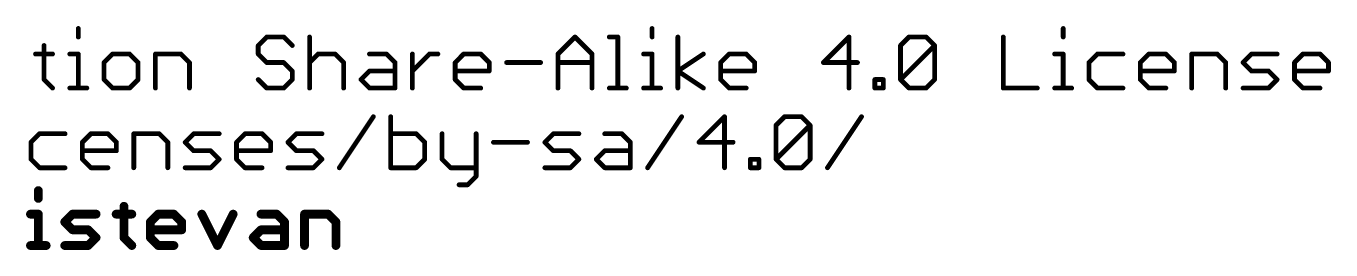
# Model space of a CAD drawing. Extents: x -29 to 78, y -11 to 40.
# Drawn here: x 36.32 to 77.9, y -10.16 to -3.03 of the extents above; entities that cross this region are included whole.
import ezdxf

# ---------------------------------------------------------------- set-up
doc = ezdxf.new("R2010")
doc.units = 0
doc.layers.add('51', color=53, linetype='CONTINUOUS')

msp = doc.modelspace()

# ---------------------------------------------------------------- linework, layer by layer
at = {"layer": '51'}
for points, const_width in [([(37.9879, -3.1056), (37.9879, -3.3768)], 0.1524), ([(43.9908, -3.3768), (43.7197, -3.648)], 0.1524), ([(44.5331, -3.3768), (43.9908, -3.3768)], 0.1524), ([(44.8043, -3.648), (44.5331, -3.3768)], 0.1524), ([(45.3568, -3.3768), (45.3568, -5.0038)], 0.1524), ([(53.2697, -3.9191), (53.8121, -3.3768)], 0.1524), ([(53.8121, -3.3768), (54.3544, -3.9191)], 0.1524), ([(54.9069, -3.3768), (55.1781, -3.3768)], 0.1524), ([(55.1781, -3.3768), (55.1781, -5.0038)], 0.1524), ([(56.2695, -3.1056), (56.2695, -3.3768)], 0.1524), ([(57.0898, -5.0038), (57.0898, -3.3768)], 0.1524), ([(62.5419, -3.3768), (61.7284, -4.1903)], 0.1524), ([(62.5419, -5.0038), (62.5419, -3.3768)], 0.1524), ([(64.1841, -3.648), (64.4553, -3.3768)], 0.1524), ([(64.4553, -3.3768), (64.9976, -3.3768)], 0.1524), ([(64.9976, -3.3768), (65.2688, -3.648)], 0.1524), ([(67.4584, -3.3768), (67.4584, -5.0038)], 0.1524), ([(69.3667, -3.1056), (69.3667, -3.3768)], 0.1524), ([(36.8965, -3.648), (36.8965, -4.7326)], 0.1524), ([(43.7197, -3.648), (43.7197, -3.9191)], 0.1524), ([(64.1841, -4.7326), (64.1841, -3.648)], 0.1524), ([(64.1841, -4.7326), (65.2688, -3.648)], 0.1524), ([(65.2688, -3.648), (65.2688, -4.7326)], 0.1524), ([(36.6253, -3.9191), (37.1676, -3.9191)], 0.1524), ([(37.7167, -3.9191), (37.9879, -3.9191)], 0.1524), ([(37.9879, -3.9191), (37.9879, -5.0038)], 0.1524), ([(39.0793, -3.9191), (38.8082, -4.1903)], 0.1524), ([(38.8082, -4.1903), (38.8082, -4.7326)], 0.1524), ([(39.6217, -3.9191), (39.0793, -3.9191)], 0.1524), ([(39.8928, -4.1903), (39.6217, -3.9191)], 0.1524), ([(39.8928, -4.7326), (39.8928, -4.1903)], 0.1524), ([(40.4453, -5.0038), (40.4453, -3.9191)], 0.1524), ([(40.4453, -3.9191), (41.2588, -3.9191)], 0.1524), ([(41.2588, -3.9191), (41.53, -4.1903)], 0.1524), ([(41.53, -4.1903), (41.53, -5.0038)], 0.1524), ([(43.7197, -3.9191), (43.9908, -4.1903)], 0.1524), ([(43.9908, -4.1903), (44.5331, -4.1903)], 0.1524), ([(44.5331, -4.1903), (44.8043, -4.4615)], 0.1524), ([(45.3568, -4.1903), (45.628, -3.9191)], 0.1524), ([(45.628, -3.9191), (46.1703, -3.9191)], 0.1524), ([(46.1703, -3.9191), (46.4415, -4.1903)], 0.1524), ([(46.4415, -4.1903), (46.4415, -5.0038)], 0.1524), ([(47.2651, -3.9191), (47.8075, -3.9191)], 0.1524), ([(47.8075, -3.9191), (48.0786, -4.1903)], 0.1524), ([(48.0786, -4.1903), (48.0786, -5.0038)], 0.1524), ([(48.6311, -5.0038), (48.6311, -3.9191)], 0.1524), ([(48.6311, -4.4615), (49.1735, -3.9191)], 0.1524), ([(49.1735, -3.9191), (49.4446, -3.9191)], 0.1524), ([(49.9954, -4.1903), (50.2666, -3.9191)], 0.1524), ([(49.9954, -4.7326), (49.9954, -4.1903)], 0.1524), ([(50.2666, -3.9191), (50.8089, -3.9191)], 0.1524), ([(50.8089, -3.9191), (51.0801, -4.1903)], 0.1524), ([(51.0801, -4.1903), (51.0801, -4.4615)], 0.1524), ([(51.6326, -4.1903), (52.7172, -4.1903)], 0.1524), ([(53.2697, -5.0038), (53.2697, -3.9191)], 0.1524), ([(53.2697, -4.1903), (54.3544, -4.1903)], 0.1524), ([(54.3544, -3.9191), (54.3544, -5.0038)], 0.1524), ([(55.9983, -3.9191), (56.2695, -3.9191)], 0.1524), ([(56.2695, -3.9191), (56.2695, -5.0038)], 0.1524), ([(57.0898, -4.4615), (57.9033, -3.9191)], 0.1524), ([(58.4541, -4.1903), (58.7252, -3.9191)], 0.1524), ([(58.4541, -4.7326), (58.4541, -4.1903)], 0.1524), ([(58.7252, -3.9191), (59.2676, -3.9191)], 0.1524), ([(59.2676, -3.9191), (59.5387, -4.1903)], 0.1524), ([(59.5387, -4.1903), (59.5387, -4.4615)], 0.1524), ([(61.7284, -4.1903), (62.813, -4.1903)], 0.1524), ([(69.0956, -3.9191), (69.3667, -3.9191)], 0.1524), ([(69.3667, -3.9191), (69.3667, -5.0038)], 0.1524), ([(70.4582, -3.9191), (70.187, -4.1903)], 0.1524), ([(70.187, -4.1903), (70.187, -4.7326)], 0.1524), ([(71.2717, -3.9191), (70.4582, -3.9191)], 0.1524), ([(71.8242, -4.1903), (72.0953, -3.9191)], 0.1524), ([(71.8242, -4.7326), (71.8242, -4.1903)], 0.1524), ([(72.0953, -3.9191), (72.6377, -3.9191)], 0.1524), ([(72.6377, -3.9191), (72.9088, -4.1903)], 0.1524), ([(72.9088, -4.1903), (72.9088, -4.4615)], 0.1524), ([(73.4613, -5.0038), (73.4613, -3.9191)], 0.1524), ([(73.4613, -3.9191), (74.2748, -3.9191)], 0.1524), ([(74.2748, -3.9191), (74.546, -4.1903)], 0.1524), ([(74.546, -4.1903), (74.546, -5.0038)], 0.1524), ([(75.0985, -4.1903), (75.3696, -3.9191)], 0.1524), ([(75.3696, -4.4615), (75.0985, -4.1903)], 0.1524), ([(75.3696, -3.9191), (76.1831, -3.9191)], 0.1524), ([(76.7356, -4.1903), (77.0068, -3.9191)], 0.1524), ([(76.7356, -4.7326), (76.7356, -4.1903)], 0.1524), ([(77.0068, -3.9191), (77.5491, -3.9191)], 0.1524), ([(77.5491, -3.9191), (77.8203, -4.1903)], 0.1524), ([(77.8203, -4.1903), (77.8203, -4.4615)], 0.1524), ([(44.8043, -4.4615), (44.8043, -4.7326)], 0.1524), ([(46.994, -4.7326), (47.2651, -4.4615)], 0.1524), ([(47.2651, -4.4615), (48.0786, -4.4615)], 0.1524), ([(51.0801, -4.4615), (49.9954, -4.4615)], 0.1524), ([(57.9033, -5.0038), (57.0898, -4.4615)], 0.1524), ([(59.5387, -4.4615), (58.4541, -4.4615)], 0.1524), ([(72.9088, -4.4615), (71.8242, -4.4615)], 0.1524), ([(75.912, -4.4615), (75.3696, -4.4615)], 0.1524), ([(76.1831, -4.7326), (75.912, -4.4615)], 0.1524), ([(77.8203, -4.4615), (76.7356, -4.4615)], 0.1524), ([(36.8965, -4.7326), (37.1676, -5.0038)], 0.1524), ([(37.7167, -5.0038), (38.2591, -5.0038)], 0.1524), ([(38.8082, -4.7326), (39.0793, -5.0038)], 0.1524), ([(39.0793, -5.0038), (39.6217, -5.0038)], 0.1524), ([(39.6217, -5.0038), (39.8928, -4.7326)], 0.1524), ([(43.9908, -5.0038), (43.7197, -4.7326)], 0.1524), ([(44.5331, -5.0038), (43.9908, -5.0038)], 0.1524), ([(44.8043, -4.7326), (44.5331, -5.0038)], 0.1524), ([(47.2651, -5.0038), (46.994, -4.7326)], 0.1524), ([(48.0786, -5.0038), (47.2651, -5.0038)], 0.1524), ([(50.2666, -5.0038), (49.9954, -4.7326)], 0.1524), ([(50.8089, -5.0038), (50.2666, -5.0038)], 0.1524), ([(54.9069, -5.0038), (55.4492, -5.0038)], 0.1524), ([(55.9983, -5.0038), (56.5407, -5.0038)], 0.1524), ([(58.7252, -5.0038), (58.4541, -4.7326)], 0.1524), ([(59.2676, -5.0038), (58.7252, -5.0038)], 0.1524), ([(63.3655, -5.0038), (63.3655, -4.7326)], 0.1524), ([(63.3655, -4.7326), (63.6367, -4.7326)], 0.1524), ([(63.6367, -5.0038), (63.3655, -5.0038)], 0.1524), ([(63.6367, -4.7326), (63.6367, -5.0038)], 0.1524), ([(64.4553, -5.0038), (64.1841, -4.7326)], 0.1524), ([(64.9976, -5.0038), (64.4553, -5.0038)], 0.1524), ([(65.2688, -4.7326), (64.9976, -5.0038)], 0.1524), ([(67.4584, -5.0038), (68.5431, -5.0038)], 0.1524), ([(69.0956, -5.0038), (69.6379, -5.0038)], 0.1524), ([(70.187, -4.7326), (70.4582, -5.0038)], 0.1524), ([(70.4582, -5.0038), (71.2717, -5.0038)], 0.1524), ([(72.0953, -5.0038), (71.8242, -4.7326)], 0.1524), ([(72.6377, -5.0038), (72.0953, -5.0038)], 0.1524), ([(75.0985, -5.0038), (75.912, -5.0038)], 0.1524), ([(75.912, -5.0038), (76.1831, -4.7326)], 0.1524), ([(77.0068, -5.0038), (76.7356, -4.7326)], 0.1524), ([(77.5491, -5.0038), (77.0068, -5.0038)], 0.1524), ([(46.3038, -7.5438), (47.3885, -5.9168)], 0.1524), ([(47.941, -5.9168), (47.941, -7.5438)], 0.1524), ([(56.1267, -7.5438), (57.2114, -5.9168)], 0.1524), ([(58.5774, -5.9168), (57.7639, -6.7303)], 0.1524), ([(58.5774, -7.5438), (58.5774, -5.9168)], 0.1524), ([(60.2196, -6.188), (60.4908, -5.9168)], 0.1524), ([(60.2196, -7.2726), (60.2196, -6.188)], 0.1524), ([(60.2196, -7.2726), (61.3043, -6.188)], 0.1524), ([(60.4908, -5.9168), (61.0331, -5.9168)], 0.1524), ([(61.0331, -5.9168), (61.3043, -6.188)], 0.1524), ([(61.3043, -6.188), (61.3043, -7.2726)], 0.1524), ([(61.8568, -7.5438), (62.9414, -5.9168)], 0.1524), ([(36.752, -6.4591), (36.4809, -6.7303)], 0.1524), ([(37.5655, -6.4591), (36.752, -6.4591)], 0.1524), ([(38.118, -6.7303), (38.3892, -6.4591)], 0.1524), ([(38.3892, -6.4591), (38.9315, -6.4591)], 0.1524), ([(38.9315, -6.4591), (39.2027, -6.7303)], 0.1524), ([(39.7552, -7.5438), (39.7552, -6.4591)], 0.1524), ([(39.7552, -6.4591), (40.5687, -6.4591)], 0.1524), ([(40.5687, -6.4591), (40.8398, -6.7303)], 0.1524), ([(41.3923, -6.7303), (41.6635, -6.4591)], 0.1524), ([(41.6635, -6.4591), (42.477, -6.4591)], 0.1524), ([(43.0295, -6.7303), (43.3006, -6.4591)], 0.1524), ([(43.3006, -6.4591), (43.843, -6.4591)], 0.1524), ([(43.843, -6.4591), (44.1141, -6.7303)], 0.1524), ([(44.6666, -6.7303), (44.9378, -6.4591)], 0.1524), ([(44.9378, -6.4591), (45.7513, -6.4591)], 0.1524), ([(48.7544, -6.4591), (47.941, -6.4591)], 0.1524), ([(49.0256, -6.7303), (48.7544, -6.4591)], 0.1524), ([(49.5781, -6.4591), (49.5781, -7.2726)], 0.1524), ([(50.6628, -6.4591), (50.6628, -7.815)], 0.1524), ([(52.8524, -6.7303), (53.1236, -6.4591)], 0.1524), ([(53.1236, -6.4591), (53.9371, -6.4591)], 0.1524), ([(54.7607, -6.4591), (55.3031, -6.4591)], 0.1524), ([(55.3031, -6.4591), (55.5742, -6.7303)], 0.1524), ([(36.4809, -6.7303), (36.4809, -7.2726)], 0.1524), ([(38.118, -7.2726), (38.118, -6.7303)], 0.1524), ([(39.2027, -7.0015), (38.118, -7.0015)], 0.1524), ([(39.2027, -6.7303), (39.2027, -7.0015)], 0.1524), ([(40.8398, -6.7303), (40.8398, -7.5438)], 0.1524), ([(41.6635, -7.0015), (41.3923, -6.7303)], 0.1524), ([(42.2058, -7.0015), (41.6635, -7.0015)], 0.1524), ([(42.477, -7.2726), (42.2058, -7.0015)], 0.1524), ([(43.0295, -7.2726), (43.0295, -6.7303)], 0.1524), ([(44.1141, -7.0015), (43.0295, -7.0015)], 0.1524), ([(44.1141, -6.7303), (44.1141, -7.0015)], 0.1524), ([(44.9378, -7.0015), (44.6666, -6.7303)], 0.1524), ([(45.4801, -7.0015), (44.9378, -7.0015)], 0.1524), ([(45.7513, -7.2726), (45.4801, -7.0015)], 0.1524), ([(49.0256, -7.2726), (49.0256, -6.7303)], 0.1524), ([(51.2153, -6.7303), (52.2999, -6.7303)], 0.1524), ([(53.1236, -7.0015), (52.8524, -6.7303)], 0.1524), ([(53.6659, -7.0015), (53.1236, -7.0015)], 0.1524), ([(53.9371, -7.2726), (53.6659, -7.0015)], 0.1524), ([(54.4896, -7.2726), (54.7607, -7.0015)], 0.1524), ([(54.7607, -7.0015), (55.5742, -7.0015)], 0.1524), ([(55.5742, -6.7303), (55.5742, -7.5438)], 0.1524), ([(57.7639, -6.7303), (58.8485, -6.7303)], 0.1524), ([(36.4809, -7.2726), (36.752, -7.5438)], 0.1524), ([(36.752, -7.5438), (37.5655, -7.5438)], 0.1524), ([(38.3892, -7.5438), (38.118, -7.2726)], 0.1524), ([(38.9315, -7.5438), (38.3892, -7.5438)], 0.1524), ([(41.3923, -7.5438), (42.2058, -7.5438)], 0.1524), ([(42.2058, -7.5438), (42.477, -7.2726)], 0.1524), ([(43.3006, -7.5438), (43.0295, -7.2726)], 0.1524), ([(43.843, -7.5438), (43.3006, -7.5438)], 0.1524), ([(44.6666, -7.5438), (45.4801, -7.5438)], 0.1524), ([(45.4801, -7.5438), (45.7513, -7.2726)], 0.1524), ([(47.941, -7.5438), (48.7544, -7.5438)], 0.1524), ([(48.7544, -7.5438), (49.0256, -7.2726)], 0.1524), ([(49.5781, -7.2726), (49.8493, -7.5438)], 0.1524), ([(49.8493, -7.5438), (50.6628, -7.5438)], 0.1524), ([(52.8524, -7.5438), (53.6659, -7.5438)], 0.1524), ([(53.6659, -7.5438), (53.9371, -7.2726)], 0.1524), ([(54.7607, -7.5438), (54.4896, -7.2726)], 0.1524), ([(55.5742, -7.5438), (54.7607, -7.5438)], 0.1524), ([(59.401, -7.5438), (59.401, -7.2726)], 0.1524), ([(59.401, -7.2726), (59.6722, -7.2726)], 0.1524), ([(59.6722, -7.5438), (59.401, -7.5438)], 0.1524), ([(59.6722, -7.2726), (59.6722, -7.5438)], 0.1524), ([(60.4908, -7.5438), (60.2196, -7.2726)], 0.1524), ([(61.0331, -7.5438), (60.4908, -7.5438)], 0.1524), ([(61.3043, -7.2726), (61.0331, -7.5438)], 0.1524), ([(50.6628, -7.815), (50.3916, -8.0861)], 0.1524), ([(36.7141, -8.2704), (36.7141, -8.5204)], 0.2794), ([(50.3916, -8.0861), (50.1204, -8.0861)], 0.1524), ([(39.4427, -8.7704), (39.4427, -9.7703)], 0.2794), ([(36.4641, -9.0204), (36.7141, -9.0204)], 0.2794), ([(36.7141, -9.0204), (36.7141, -10.0203)], 0.2794), ([(37.5555, -9.2704), (37.8055, -9.0204)], 0.2794), ([(37.8055, -9.5203), (37.5555, -9.2704)], 0.2794), ([(37.8055, -9.0204), (38.5555, -9.0204)], 0.2794), ([(39.1927, -9.0204), (39.6927, -9.0204)], 0.2794), ([(40.2841, -9.2704), (40.5341, -9.0204)], 0.2794), ([(40.2841, -9.7703), (40.2841, -9.2704)], 0.2794), ([(40.5341, -9.0204), (41.0341, -9.0204)], 0.2794), ([(41.0341, -9.0204), (41.2841, -9.2704)], 0.2794), ([(41.2841, -9.2704), (41.2841, -9.5203)], 0.2794), ([(41.9213, -9.0204), (42.4213, -10.0203)], 0.2794), ([(42.4213, -10.0203), (42.9212, -9.0204)], 0.2794), ([(43.8084, -9.0204), (44.3084, -9.0204)], 0.2794), ([(44.3084, -9.0204), (44.5584, -9.2704)], 0.2794), ([(44.5584, -9.2704), (44.5584, -10.0203)], 0.2794), ([(45.1956, -10.0203), (45.1956, -9.0204)], 0.2794), ([(45.1956, -9.0204), (45.9455, -9.0204)], 0.2794), ([(45.9455, -9.0204), (46.1955, -9.2704)], 0.2794), ([(46.1955, -9.2704), (46.1955, -10.0203)], 0.2794), ([(38.3055, -9.5203), (37.8055, -9.5203)], 0.2794), ([(38.5555, -9.7703), (38.3055, -9.5203)], 0.2794), ([(41.2841, -9.5203), (40.2841, -9.5203)], 0.2794), ([(43.5585, -9.7703), (43.8084, -9.5203)], 0.2794), ([(43.8084, -9.5203), (44.5584, -9.5203)], 0.2794), ([(36.4641, -10.0203), (36.9641, -10.0203)], 0.2794), ([(37.5555, -10.0203), (38.3055, -10.0203)], 0.2794), ([(38.3055, -10.0203), (38.5555, -9.7703)], 0.2794), ([(39.4427, -9.7703), (39.6927, -10.0203)], 0.2794), ([(40.5341, -10.0203), (40.2841, -9.7703)], 0.2794), ([(41.0341, -10.0203), (40.5341, -10.0203)], 0.2794), ([(43.8084, -10.0203), (43.5585, -9.7703)], 0.2794), ([(44.5584, -10.0203), (43.8084, -10.0203)], 0.2794)]:
    msp.add_lwpolyline(points, dxfattribs=dict(at, const_width=const_width))
for points, const_width in [([(38.026, -3.1056, 1), (37.9498, -3.1056)], 0.0762), ([(43.9908, -3.3387, 1), (43.9908, -3.4149)], 0.0762), ([(44.0178, -3.4038, 1), (43.9639, -3.3499)], 0.0762), ([(44.5601, -3.3499, 1), (44.5062, -3.4038)], 0.0762), ([(44.5331, -3.4149, 1), (44.5331, -3.3387)], 0.0762), ([(45.3949, -3.3768, 1), (45.3187, -3.3768)], 0.0762), ([(53.839, -3.3499, 1), (53.7851, -3.4038)], 0.0762), ([(53.839, -3.4038, 1), (53.7851, -3.3499)], 0.0762), ([(54.9069, -3.3387, 1), (54.9069, -3.4149)], 0.0762), ([(55.2162, -3.3768, 1), (55.14, -3.3768)], 0.0762), ([(55.1781, -3.4149, 1), (55.1781, -3.3387)], 0.0762), ([(56.3076, -3.1056, 1), (56.2314, -3.1056)], 0.0762), ([(57.1279, -3.3768, 1), (57.0517, -3.3768)], 0.0762), ([(62.58, -3.3768, 1), (62.5038, -3.3768)], 0.0762), ([(62.5688, -3.4038, 1), (62.5149, -3.3499)], 0.0762), ([(64.4553, -3.3387, 1), (64.4553, -3.4149)], 0.0762), ([(64.4822, -3.4038, 1), (64.4283, -3.3499)], 0.0762), ([(65.0245, -3.3499, 1), (64.9707, -3.4038)], 0.0762), ([(64.9976, -3.4149, 1), (64.9976, -3.3387)], 0.0762), ([(67.4965, -3.3768, 1), (67.4203, -3.3768)], 0.0762), ([(69.4048, -3.1056, 1), (69.3286, -3.1056)], 0.0762), ([(36.9346, -3.648, 1), (36.8584, -3.648)], 0.0762), ([(37.9498, -3.3768, 1), (38.026, -3.3768)], 0.0762), ([(43.6927, -3.621, 1), (43.7466, -3.6749)], 0.0762), ([(43.7578, -3.648, 1), (43.6816, -3.648)], 0.0762), ([(44.7774, -3.6749, 1), (44.8313, -3.621)], 0.0762), ([(56.2314, -3.3768, 1), (56.3076, -3.3768)], 0.0762), ([(64.2222, -3.648, 1), (64.146, -3.648)], 0.0762), ([(64.1572, -3.621, 1), (64.211, -3.6749)], 0.0762), ([(65.3069, -3.648, 1), (65.2307, -3.648)], 0.0762), ([(65.2957, -3.6749, 1), (65.2418, -3.621)], 0.0762), ([(65.2418, -3.6749, 1), (65.2957, -3.621)], 0.0762), ([(69.3286, -3.3768, 1), (69.4048, -3.3768)], 0.0762), ([(36.6253, -3.881, 1), (36.6253, -3.9572)], 0.0762), ([(37.1676, -3.9572, 1), (37.1676, -3.881)], 0.0762), ([(37.7167, -3.881, 1), (37.7167, -3.9572)], 0.0762), ([(38.026, -3.9191, 1), (37.9498, -3.9191)], 0.0762), ([(37.9879, -3.9572, 1), (37.9879, -3.881)], 0.0762), ([(38.8463, -4.1903, 1), (38.7701, -4.1903)], 0.0762), ([(38.7812, -4.1634, 1), (38.8351, -4.2172)], 0.0762), ([(39.0793, -3.881, 1), (39.0793, -3.9572)], 0.0762), ([(39.1063, -3.9461, 1), (39.0524, -3.8922)], 0.0762), ([(39.6486, -3.8922, 1), (39.5947, -3.9461)], 0.0762), ([(39.6217, -3.9572, 1), (39.6217, -3.881)], 0.0762), ([(39.9309, -4.1903, 1), (39.8547, -4.1903)], 0.0762), ([(39.8659, -4.2172, 1), (39.9198, -4.1634)], 0.0762), ([(40.4834, -3.9191, 1), (40.4072, -3.9191)], 0.0762), ([(40.4453, -3.881, 1), (40.4453, -3.9572)], 0.0762), ([(41.2858, -3.8922, 1), (41.2319, -3.9461)], 0.0762), ([(41.2588, -3.9572, 1), (41.2588, -3.881)], 0.0762), ([(41.5681, -4.1903, 1), (41.4919, -4.1903)], 0.0762), ([(41.5031, -4.2172, 1), (41.5569, -4.1634)], 0.0762), ([(43.7466, -3.8922, 1), (43.6927, -3.9461)], 0.0762), ([(43.6816, -3.9191, 1), (43.7578, -3.9191)], 0.0762), ([(43.9908, -4.1522, 1), (43.9908, -4.2284)], 0.0762), ([(43.9639, -4.2172, 1), (44.0178, -4.1634)], 0.0762), ([(44.5601, -4.1634, 1), (44.5062, -4.2172)], 0.0762), ([(44.5331, -4.2284, 1), (44.5331, -4.1522)], 0.0762), ([(45.3299, -4.1634, 1), (45.3838, -4.2172)], 0.0762), ([(45.628, -3.881, 1), (45.628, -3.9572)], 0.0762), ([(45.6549, -3.9461, 1), (45.601, -3.8922)], 0.0762), ([(46.1972, -3.8922, 1), (46.1434, -3.9461)], 0.0762), ([(46.1703, -3.9572, 1), (46.1703, -3.881)], 0.0762), ([(46.4796, -4.1903, 1), (46.4034, -4.1903)], 0.0762), ([(46.4145, -4.2172, 1), (46.4684, -4.1634)], 0.0762), ([(47.2651, -3.881, 1), (47.2651, -3.9572)], 0.0762), ([(47.8344, -3.8922, 1), (47.7805, -3.9461)], 0.0762), ([(47.8075, -3.9572, 1), (47.8075, -3.881)], 0.0762), ([(48.1167, -4.1903, 1), (48.0405, -4.1903)], 0.0762), ([(48.0517, -4.2172, 1), (48.1056, -4.1634)], 0.0762), ([(48.6692, -3.9191, 1), (48.593, -3.9191)], 0.0762), ([(49.1735, -3.881, 1), (49.1735, -3.9572)], 0.0762), ([(49.2004, -3.9461, 1), (49.1465, -3.8922)], 0.0762), ([(49.4446, -3.9572, 1), (49.4446, -3.881)], 0.0762), ([(50.0335, -4.1903, 1), (49.9573, -4.1903)], 0.0762), ([(49.9685, -4.1634, 1), (50.0224, -4.2172)], 0.0762), ([(50.2666, -3.881, 1), (50.2666, -3.9572)], 0.0762), ([(50.2935, -3.9461, 1), (50.2396, -3.8922)], 0.0762), ([(50.8359, -3.8922, 1), (50.782, -3.9461)], 0.0762), ([(50.8089, -3.9572, 1), (50.8089, -3.881)], 0.0762), ([(51.1182, -4.1903, 1), (51.042, -4.1903)], 0.0762), ([(51.0531, -4.2172, 1), (51.107, -4.1634)], 0.0762), ([(51.6326, -4.1522, 1), (51.6326, -4.2284)], 0.0762), ([(52.7172, -4.2284, 1), (52.7172, -4.1522)], 0.0762), ([(53.3078, -3.9191, 1), (53.2316, -3.9191)], 0.0762), ([(53.2428, -3.8922, 1), (53.2967, -3.9461)], 0.0762), ([(53.2697, -4.1522, 1), (53.2697, -4.2284)], 0.0762), ([(54.3925, -3.9191, 1), (54.3163, -3.9191)], 0.0762), ([(54.3274, -3.9461, 1), (54.3813, -3.8922)], 0.0762), ([(54.3544, -4.2284, 1), (54.3544, -4.1522)], 0.0762), ([(55.9983, -3.881, 1), (55.9983, -3.9572)], 0.0762), ([(56.3076, -3.9191, 1), (56.2314, -3.9191)], 0.0762), ([(56.2695, -3.9572, 1), (56.2695, -3.881)], 0.0762), ([(57.9244, -3.9508, 1), (57.8821, -3.8874)], 0.0762), ([(58.4922, -4.1903, 1), (58.416, -4.1903)], 0.0762), ([(58.4271, -4.1634, 1), (58.481, -4.2172)], 0.0762), ([(58.7252, -3.881, 1), (58.7252, -3.9572)], 0.0762), ([(58.7522, -3.9461, 1), (58.6983, -3.8922)], 0.0762), ([(59.2945, -3.8922, 1), (59.2406, -3.9461)], 0.0762), ([(59.2676, -3.9572, 1), (59.2676, -3.881)], 0.0762), ([(59.5768, -4.1903, 1), (59.5006, -4.1903)], 0.0762), ([(59.5118, -4.2172, 1), (59.5657, -4.1634)], 0.0762), ([(61.7284, -4.1522, 1), (61.7284, -4.2284)], 0.0762), ([(61.7014, -4.1634, 1), (61.7553, -4.2172)], 0.0762), ([(62.813, -4.2284, 1), (62.813, -4.1522)], 0.0762), ([(69.0956, -3.881, 1), (69.0956, -3.9572)], 0.0762), ([(69.4048, -3.9191, 1), (69.3286, -3.9191)], 0.0762), ([(69.3667, -3.9572, 1), (69.3667, -3.881)], 0.0762), ([(70.2251, -4.1903, 1), (70.1489, -4.1903)], 0.0762), ([(70.1601, -4.1634, 1), (70.214, -4.2172)], 0.0762), ([(70.4582, -3.881, 1), (70.4582, -3.9572)], 0.0762), ([(70.4851, -3.9461, 1), (70.4312, -3.8922)], 0.0762), ([(71.2717, -3.9572, 1), (71.2717, -3.881)], 0.0762), ([(71.8623, -4.1903, 1), (71.7861, -4.1903)], 0.0762), ([(71.7972, -4.1634, 1), (71.8511, -4.2172)], 0.0762), ([(72.0953, -3.881, 1), (72.0953, -3.9572)], 0.0762), ([(72.1223, -3.9461, 1), (72.0684, -3.8922)], 0.0762), ([(72.6646, -3.8922, 1), (72.6107, -3.9461)], 0.0762), ([(72.6377, -3.9572, 1), (72.6377, -3.881)], 0.0762), ([(72.9469, -4.1903, 1), (72.8707, -4.1903)], 0.0762), ([(72.8819, -4.2172, 1), (72.9358, -4.1634)], 0.0762), ([(73.4994, -3.9191, 1), (73.4232, -3.9191)], 0.0762), ([(73.4613, -3.881, 1), (73.4613, -3.9572)], 0.0762), ([(74.3018, -3.8922, 1), (74.2479, -3.9461)], 0.0762), ([(74.2748, -3.9572, 1), (74.2748, -3.881)], 0.0762), ([(74.5841, -4.1903, 1), (74.5079, -4.1903)], 0.0762), ([(74.519, -4.2172, 1), (74.5729, -4.1634)], 0.0762), ([(75.1254, -4.1634, 1), (75.0715, -4.2172)], 0.0762), ([(75.0715, -4.1634, 1), (75.1254, -4.2172)], 0.0762), ([(75.3696, -3.881, 1), (75.3696, -3.9572)], 0.0762), ([(75.3966, -3.9461, 1), (75.3427, -3.8922)], 0.0762), ([(76.1831, -3.9572, 1), (76.1831, -3.881)], 0.0762), ([(76.7737, -4.1903, 1), (76.6975, -4.1903)], 0.0762), ([(76.7087, -4.1634, 1), (76.7626, -4.2172)], 0.0762), ([(77.0068, -3.881, 1), (77.0068, -3.9572)], 0.0762), ([(77.0337, -3.9461, 1), (76.9799, -3.8922)], 0.0762), ([(77.5761, -3.8922, 1), (77.5222, -3.9461)], 0.0762), ([(77.5491, -3.9572, 1), (77.5491, -3.881)], 0.0762), ([(77.8584, -4.1903, 1), (77.7822, -4.1903)], 0.0762), ([(77.7934, -4.2172, 1), (77.8472, -4.1634)], 0.0762), ([(44.8424, -4.4615, 1), (44.7662, -4.4615)], 0.0762), ([(44.7774, -4.4884, 1), (44.8313, -4.4345)], 0.0762), ([(47.2651, -4.4234, 1), (47.2651, -4.4996)], 0.0762), ([(47.2921, -4.4884, 1), (47.2382, -4.4345)], 0.0762), ([(48.0786, -4.4996, 1), (48.0786, -4.4234)], 0.0762), ([(48.6042, -4.4345, 1), (48.6581, -4.4884)], 0.0762), ([(49.9954, -4.4234, 1), (49.9954, -4.4996)], 0.0762), ([(51.042, -4.4615, 1), (51.1182, -4.4615)], 0.0762), ([(51.0801, -4.4996, 1), (51.0801, -4.4234)], 0.0762), ([(57.1109, -4.4298, 1), (57.0686, -4.4932)], 0.0762), ([(57.0686, -4.4298, 1), (57.1109, -4.4932)], 0.0762), ([(58.4541, -4.4234, 1), (58.4541, -4.4996)], 0.0762), ([(59.5006, -4.4615, 1), (59.5768, -4.4615)], 0.0762), ([(59.5387, -4.4996, 1), (59.5387, -4.4234)], 0.0762), ([(71.8242, -4.4234, 1), (71.8242, -4.4996)], 0.0762), ([(72.8707, -4.4615, 1), (72.9469, -4.4615)], 0.0762), ([(72.9088, -4.4996, 1), (72.9088, -4.4234)], 0.0762), ([(75.3696, -4.4234, 1), (75.3696, -4.4996)], 0.0762), ([(75.3427, -4.4884, 1), (75.3966, -4.4345)], 0.0762), ([(75.9389, -4.4345, 1), (75.885, -4.4884)], 0.0762), ([(75.912, -4.4996, 1), (75.912, -4.4234)], 0.0762), ([(76.7356, -4.4234, 1), (76.7356, -4.4996)], 0.0762), ([(77.7822, -4.4615, 1), (77.8584, -4.4615)], 0.0762), ([(77.8203, -4.4996, 1), (77.8203, -4.4234)], 0.0762), ([(36.9234, -4.7057, 1), (36.8695, -4.7596)], 0.0762), ([(36.8584, -4.7326, 1), (36.9346, -4.7326)], 0.0762), ([(37.1407, -5.0307, 1), (37.1946, -4.9769)], 0.0762), ([(37.7167, -4.9657, 1), (37.7167, -5.0419)], 0.0762), ([(37.9498, -5.0038, 1), (38.026, -5.0038)], 0.0762), ([(38.2591, -5.0419, 1), (38.2591, -4.9657)], 0.0762), ([(38.8351, -4.7057, 1), (38.7812, -4.7596)], 0.0762), ([(38.7701, -4.7326, 1), (38.8463, -4.7326)], 0.0762), ([(39.0793, -4.9657, 1), (39.0793, -5.0419)], 0.0762), ([(39.0524, -5.0307, 1), (39.1063, -4.9769)], 0.0762), ([(39.5947, -4.9769, 1), (39.6486, -5.0307)], 0.0762), ([(39.6217, -5.0419, 1), (39.6217, -4.9657)], 0.0762), ([(39.8547, -4.7326, 1), (39.9309, -4.7326)], 0.0762), ([(39.9198, -4.7596, 1), (39.8659, -4.7057)], 0.0762), ([(40.4072, -5.0038, 1), (40.4834, -5.0038)], 0.0762), ([(41.4919, -5.0038, 1), (41.5681, -5.0038)], 0.0762), ([(43.7466, -4.7057, 1), (43.6927, -4.7596)], 0.0762), ([(43.9908, -4.9657, 1), (43.9908, -5.0419)], 0.0762), ([(43.9639, -5.0307, 1), (44.0178, -4.9769)], 0.0762), ([(44.5062, -4.9769, 1), (44.5601, -5.0307)], 0.0762), ([(44.5331, -5.0419, 1), (44.5331, -4.9657)], 0.0762), ([(44.7662, -4.7326, 1), (44.8424, -4.7326)], 0.0762), ([(44.8313, -4.7596, 1), (44.7774, -4.7057)], 0.0762), ([(45.3187, -5.0038, 1), (45.3949, -5.0038)], 0.0762), ([(46.4034, -5.0038, 1), (46.4796, -5.0038)], 0.0762), ([(47.0209, -4.7057, 1), (46.967, -4.7596)], 0.0762), ([(46.967, -4.7057, 1), (47.0209, -4.7596)], 0.0762), ([(47.2651, -4.9657, 1), (47.2651, -5.0419)], 0.0762), ([(47.2382, -5.0307, 1), (47.2921, -4.9769)], 0.0762), ([(48.0405, -5.0038, 1), (48.1167, -5.0038)], 0.0762), ([(48.0786, -5.0419, 1), (48.0786, -4.9657)], 0.0762), ([(48.593, -5.0038, 1), (48.6692, -5.0038)], 0.0762), ([(50.0224, -4.7057, 1), (49.9685, -4.7596)], 0.0762), ([(49.9573, -4.7326, 1), (50.0335, -4.7326)], 0.0762), ([(50.2666, -4.9657, 1), (50.2666, -5.0419)], 0.0762), ([(50.2396, -5.0307, 1), (50.2935, -4.9769)], 0.0762), ([(50.8089, -5.0419, 1), (50.8089, -4.9657)], 0.0762), ([(53.2316, -5.0038, 1), (53.3078, -5.0038)], 0.0762), ([(54.3163, -5.0038, 1), (54.3925, -5.0038)], 0.0762), ([(54.9069, -4.9657, 1), (54.9069, -5.0419)], 0.0762), ([(55.14, -5.0038, 1), (55.2162, -5.0038)], 0.0762), ([(55.4492, -5.0419, 1), (55.4492, -4.9657)], 0.0762), ([(55.9983, -4.9657, 1), (55.9983, -5.0419)], 0.0762), ([(56.2314, -5.0038, 1), (56.3076, -5.0038)], 0.0762), ([(56.5407, -5.0419, 1), (56.5407, -4.9657)], 0.0762), ([(57.0517, -5.0038, 1), (57.1279, -5.0038)], 0.0762), ([(57.8821, -5.0355, 1), (57.9244, -4.9721)], 0.0762), ([(58.481, -4.7057, 1), (58.4271, -4.7596)], 0.0762), ([(58.416, -4.7326, 1), (58.4922, -4.7326)], 0.0762), ([(58.7252, -4.9657, 1), (58.7252, -5.0419)], 0.0762), ([(58.6983, -5.0307, 1), (58.7522, -4.9769)], 0.0762), ([(59.2676, -5.0419, 1), (59.2676, -4.9657)], 0.0762), ([(62.5038, -5.0038, 1), (62.58, -5.0038)], 0.0762), ([(63.4036, -4.7326, 1), (63.3274, -4.7326)], 0.0762), ([(63.3655, -4.6945, 1), (63.3655, -4.7707)], 0.0762), ([(63.3655, -4.9657, 1), (63.3655, -5.0419)], 0.0762), ([(63.3274, -5.0038, 1), (63.4036, -5.0038)], 0.0762), ([(63.6748, -4.7326, 1), (63.5986, -4.7326)], 0.0762), ([(63.5986, -5.0038, 1), (63.6748, -5.0038)], 0.0762), ([(63.6367, -4.7707, 1), (63.6367, -4.6945)], 0.0762), ([(63.6367, -5.0419, 1), (63.6367, -4.9657)], 0.0762), ([(64.211, -4.7057, 1), (64.1572, -4.7596)], 0.0762), ([(64.1572, -4.7057, 1), (64.211, -4.7596)], 0.0762), ([(64.146, -4.7326, 1), (64.2222, -4.7326)], 0.0762), ([(64.4553, -4.9657, 1), (64.4553, -5.0419)], 0.0762), ([(64.4283, -5.0307, 1), (64.4822, -4.9769)], 0.0762), ([(64.9707, -4.9769, 1), (65.0245, -5.0307)], 0.0762), ([(64.9976, -5.0419, 1), (64.9976, -4.9657)], 0.0762), ([(65.2307, -4.7326, 1), (65.3069, -4.7326)], 0.0762), ([(65.2957, -4.7596, 1), (65.2418, -4.7057)], 0.0762), ([(67.4584, -4.9657, 1), (67.4584, -5.0419)], 0.0762), ([(67.4203, -5.0038, 1), (67.4965, -5.0038)], 0.0762), ([(68.5431, -5.0419, 1), (68.5431, -4.9657)], 0.0762), ([(69.0956, -4.9657, 1), (69.0956, -5.0419)], 0.0762), ([(69.3286, -5.0038, 1), (69.4048, -5.0038)], 0.0762), ([(69.6379, -5.0419, 1), (69.6379, -4.9657)], 0.0762), ([(70.214, -4.7057, 1), (70.1601, -4.7596)], 0.0762), ([(70.1489, -4.7326, 1), (70.2251, -4.7326)], 0.0762), ([(70.4582, -4.9657, 1), (70.4582, -5.0419)], 0.0762), ([(70.4312, -5.0307, 1), (70.4851, -4.9769)], 0.0762), ([(71.2717, -5.0419, 1), (71.2717, -4.9657)], 0.0762), ([(71.8511, -4.7057, 1), (71.7972, -4.7596)], 0.0762), ([(71.7861, -4.7326, 1), (71.8623, -4.7326)], 0.0762), ([(72.0953, -4.9657, 1), (72.0953, -5.0419)], 0.0762), ([(72.0684, -5.0307, 1), (72.1223, -4.9769)], 0.0762), ([(72.6377, -5.0419, 1), (72.6377, -4.9657)], 0.0762), ([(73.4232, -5.0038, 1), (73.4994, -5.0038)], 0.0762), ([(74.5079, -5.0038, 1), (74.5841, -5.0038)], 0.0762), ([(75.0985, -4.9657, 1), (75.0985, -5.0419)], 0.0762), ([(75.885, -4.9769, 1), (75.9389, -5.0307)], 0.0762), ([(75.912, -5.0419, 1), (75.912, -4.9657)], 0.0762), ([(76.2101, -4.7596, 1), (76.1562, -4.7057)], 0.0762), ([(76.1562, -4.7596, 1), (76.2101, -4.7057)], 0.0762), ([(76.7626, -4.7057, 1), (76.7087, -4.7596)], 0.0762), ([(76.6975, -4.7326, 1), (76.7737, -4.7326)], 0.0762), ([(77.0068, -4.9657, 1), (77.0068, -5.0419)], 0.0762), ([(76.9799, -5.0307, 1), (77.0337, -4.9769)], 0.0762), ([(77.5491, -5.0419, 1), (77.5491, -4.9657)], 0.0762), ([(47.4202, -5.9379, 1), (47.3568, -5.8957)], 0.0762), ([(47.9791, -5.9168, 1), (47.9029, -5.9168)], 0.0762), ([(57.2431, -5.9379, 1), (57.1797, -5.8957)], 0.0762), ([(58.6155, -5.9168, 1), (58.5393, -5.9168)], 0.0762), ([(58.6043, -5.9438, 1), (58.5504, -5.8899)], 0.0762), ([(60.2577, -6.188, 1), (60.1815, -6.188)], 0.0762), ([(60.1927, -6.161, 1), (60.2466, -6.2149)], 0.0762), ([(60.4908, -5.8787, 1), (60.4908, -5.9549)], 0.0762), ([(60.5177, -5.9438, 1), (60.4638, -5.8899)], 0.0762), ([(61.0601, -5.8899, 1), (61.0062, -5.9438)], 0.0762), ([(61.0331, -5.9549, 1), (61.0331, -5.8787)], 0.0762), ([(61.3424, -6.188, 1), (61.2662, -6.188)], 0.0762), ([(61.3312, -6.2149, 1), (61.2773, -6.161)], 0.0762), ([(61.2773, -6.2149, 1), (61.3312, -6.161)], 0.0762), ([(62.9731, -5.9379, 1), (62.9097, -5.8957)], 0.0762), ([(36.752, -6.421, 1), (36.752, -6.4972)], 0.0762), ([(36.779, -6.4861, 1), (36.7251, -6.4322)], 0.0762), ([(37.5655, -6.4972, 1), (37.5655, -6.421)], 0.0762), ([(38.3892, -6.421, 1), (38.3892, -6.4972)], 0.0762), ([(38.4161, -6.4861, 1), (38.3622, -6.4322)], 0.0762), ([(38.9584, -6.4322, 1), (38.9046, -6.4861)], 0.0762), ([(38.9315, -6.4972, 1), (38.9315, -6.421)], 0.0762), ([(39.7933, -6.4591, 1), (39.7171, -6.4591)], 0.0762), ([(39.7552, -6.421, 1), (39.7552, -6.4972)], 0.0762), ([(40.5956, -6.4322, 1), (40.5417, -6.4861)], 0.0762), ([(40.5687, -6.4972, 1), (40.5687, -6.421)], 0.0762), ([(41.6635, -6.421, 1), (41.6635, -6.4972)], 0.0762), ([(41.6904, -6.4861, 1), (41.6365, -6.4322)], 0.0762), ([(42.477, -6.4972, 1), (42.477, -6.421)], 0.0762), ([(43.3006, -6.421, 1), (43.3006, -6.4972)], 0.0762), ([(43.3276, -6.4861, 1), (43.2737, -6.4322)], 0.0762), ([(43.8699, -6.4322, 1), (43.816, -6.4861)], 0.0762), ([(43.843, -6.4972, 1), (43.843, -6.421)], 0.0762), ([(44.9378, -6.421, 1), (44.9378, -6.4972)], 0.0762), ([(44.9647, -6.4861, 1), (44.9109, -6.4322)], 0.0762), ([(45.7513, -6.4972, 1), (45.7513, -6.421)], 0.0762), ([(47.941, -6.421, 1), (47.941, -6.4972)], 0.0762), ([(48.7814, -6.4322, 1), (48.7275, -6.4861)], 0.0762), ([(48.7544, -6.4972, 1), (48.7544, -6.421)], 0.0762), ([(49.6162, -6.4591, 1), (49.54, -6.4591)], 0.0762), ([(50.7009, -6.4591, 1), (50.6247, -6.4591)], 0.0762), ([(53.1236, -6.421, 1), (53.1236, -6.4972)], 0.0762), ([(53.1505, -6.4861, 1), (53.0966, -6.4322)], 0.0762), ([(53.9371, -6.4972, 1), (53.9371, -6.421)], 0.0762), ([(54.7607, -6.421, 1), (54.7607, -6.4972)], 0.0762), ([(55.33, -6.4322, 1), (55.2761, -6.4861)], 0.0762), ([(55.3031, -6.4972, 1), (55.3031, -6.421)], 0.0762), ([(36.519, -6.7303, 1), (36.4428, -6.7303)], 0.0762), ([(36.4539, -6.7034, 1), (36.5078, -6.7572)], 0.0762), ([(38.1561, -6.7303, 1), (38.0799, -6.7303)], 0.0762), ([(38.118, -6.9634, 1), (38.118, -7.0396)], 0.0762), ([(38.0911, -6.7034, 1), (38.145, -6.7572)], 0.0762), ([(39.2408, -6.7303, 1), (39.1646, -6.7303)], 0.0762), ([(39.1646, -7.0015, 1), (39.2408, -7.0015)], 0.0762), ([(39.1757, -6.7572, 1), (39.2296, -6.7034)], 0.0762), ([(39.2027, -7.0396, 1), (39.2027, -6.9634)], 0.0762), ([(40.8779, -6.7303, 1), (40.8017, -6.7303)], 0.0762), ([(40.8129, -6.7572, 1), (40.8668, -6.7034)], 0.0762), ([(41.4193, -6.7034, 1), (41.3654, -6.7572)], 0.0762), ([(41.3654, -6.7034, 1), (41.4193, -6.7572)], 0.0762), ([(41.6635, -6.9634, 1), (41.6635, -7.0396)], 0.0762), ([(41.6365, -7.0284, 1), (41.6904, -6.9745)], 0.0762), ([(42.2328, -6.9745, 1), (42.1789, -7.0284)], 0.0762), ([(42.2058, -7.0396, 1), (42.2058, -6.9634)], 0.0762), ([(43.0676, -6.7303, 1), (42.9914, -6.7303)], 0.0762), ([(43.0025, -6.7034, 1), (43.0564, -6.7572)], 0.0762), ([(43.0295, -6.9634, 1), (43.0295, -7.0396)], 0.0762), ([(44.1522, -6.7303, 1), (44.076, -6.7303)], 0.0762), ([(44.076, -7.0015, 1), (44.1522, -7.0015)], 0.0762), ([(44.0872, -6.7572, 1), (44.1411, -6.7034)], 0.0762), ([(44.1141, -7.0396, 1), (44.1141, -6.9634)], 0.0762), ([(44.6936, -6.7034, 1), (44.6397, -6.7572)], 0.0762), ([(44.6397, -6.7034, 1), (44.6936, -6.7572)], 0.0762), ([(44.9378, -6.9634, 1), (44.9378, -7.0396)], 0.0762), ([(44.9109, -7.0284, 1), (44.9647, -6.9745)], 0.0762), ([(45.5071, -6.9745, 1), (45.4532, -7.0284)], 0.0762), ([(45.4801, -7.0396, 1), (45.4801, -6.9634)], 0.0762), ([(49.0637, -6.7303, 1), (48.9875, -6.7303)], 0.0762), ([(48.9987, -6.7572, 1), (49.0526, -6.7034)], 0.0762), ([(51.2153, -6.6922, 1), (51.2153, -6.7684)], 0.0762), ([(52.2999, -6.7684, 1), (52.2999, -6.6922)], 0.0762), ([(52.8794, -6.7034, 1), (52.8255, -6.7572)], 0.0762), ([(52.8255, -6.7034, 1), (52.8794, -6.7572)], 0.0762), ([(53.1236, -6.9634, 1), (53.1236, -7.0396)], 0.0762), ([(53.0966, -7.0284, 1), (53.1505, -6.9745)], 0.0762), ([(53.6929, -6.9745, 1), (53.639, -7.0284)], 0.0762), ([(53.6659, -7.0396, 1), (53.6659, -6.9634)], 0.0762), ([(54.7607, -6.9634, 1), (54.7607, -7.0396)], 0.0762), ([(54.7877, -7.0284, 1), (54.7338, -6.9745)], 0.0762), ([(55.6123, -6.7303, 1), (55.5361, -6.7303)], 0.0762), ([(55.5473, -6.7572, 1), (55.6012, -6.7034)], 0.0762), ([(55.5742, -7.0396, 1), (55.5742, -6.9634)], 0.0762), ([(57.7639, -6.6922, 1), (57.7639, -6.7684)], 0.0762), ([(57.7369, -6.7034, 1), (57.7908, -6.7572)], 0.0762), ([(58.8485, -6.7684, 1), (58.8485, -6.6922)], 0.0762), ([(36.5078, -7.2457, 1), (36.4539, -7.2996)], 0.0762), ([(36.4428, -7.2726, 1), (36.519, -7.2726)], 0.0762), ([(36.752, -7.5057, 1), (36.752, -7.5819)], 0.0762), ([(36.7251, -7.5707, 1), (36.779, -7.5169)], 0.0762), ([(37.5655, -7.5819, 1), (37.5655, -7.5057)], 0.0762), ([(38.145, -7.2457, 1), (38.0911, -7.2996)], 0.0762), ([(38.0799, -7.2726, 1), (38.1561, -7.2726)], 0.0762), ([(38.3892, -7.5057, 1), (38.3892, -7.5819)], 0.0762), ([(38.3622, -7.5707, 1), (38.4161, -7.5169)], 0.0762), ([(38.9315, -7.5819, 1), (38.9315, -7.5057)], 0.0762), ([(41.3923, -7.5057, 1), (41.3923, -7.5819)], 0.0762), ([(42.1789, -7.5169, 1), (42.2328, -7.5707)], 0.0762), ([(42.2058, -7.5819, 1), (42.2058, -7.5057)], 0.0762), ([(42.5039, -7.2996, 1), (42.45, -7.2457)], 0.0762), ([(42.45, -7.2996, 1), (42.5039, -7.2457)], 0.0762), ([(43.0564, -7.2457, 1), (43.0025, -7.2996)], 0.0762), ([(42.9914, -7.2726, 1), (43.0676, -7.2726)], 0.0762), ([(43.3006, -7.5057, 1), (43.3006, -7.5819)], 0.0762), ([(43.2737, -7.5707, 1), (43.3276, -7.5169)], 0.0762), ([(43.843, -7.5819, 1), (43.843, -7.5057)], 0.0762), ([(44.6666, -7.5057, 1), (44.6666, -7.5819)], 0.0762), ([(45.4532, -7.5169, 1), (45.5071, -7.5707)], 0.0762), ([(45.4801, -7.5819, 1), (45.4801, -7.5057)], 0.0762), ([(45.7782, -7.2996, 1), (45.7244, -7.2457)], 0.0762), ([(45.7244, -7.2996, 1), (45.7782, -7.2457)], 0.0762), ([(47.941, -7.5057, 1), (47.941, -7.5819)], 0.0762), ([(48.7275, -7.5169, 1), (48.7814, -7.5707)], 0.0762), ([(48.7544, -7.5819, 1), (48.7544, -7.5057)], 0.0762), ([(48.9875, -7.2726, 1), (49.0637, -7.2726)], 0.0762), ([(49.0525, -7.2996, 1), (48.9987, -7.2457)], 0.0762), ([(49.605, -7.2457, 1), (49.5512, -7.2996)], 0.0762), ([(49.54, -7.2726, 1), (49.6162, -7.2726)], 0.0762), ([(49.8493, -7.5057, 1), (49.8493, -7.5819)], 0.0762), ([(49.8223, -7.5707, 1), (49.8762, -7.5169)], 0.0762), ([(50.6628, -7.5819, 1), (50.6628, -7.5057)], 0.0762), ([(52.8524, -7.5057, 1), (52.8524, -7.5819)], 0.0762), ([(53.639, -7.5169, 1), (53.6929, -7.5707)], 0.0762), ([(53.6659, -7.5819, 1), (53.6659, -7.5057)], 0.0762), ([(53.964, -7.2996, 1), (53.9101, -7.2457)], 0.0762), ([(53.9101, -7.2996, 1), (53.964, -7.2457)], 0.0762), ([(54.5165, -7.2457, 1), (54.4626, -7.2996)], 0.0762), ([(54.4626, -7.2457, 1), (54.5165, -7.2996)], 0.0762), ([(54.7607, -7.5057, 1), (54.7607, -7.5819)], 0.0762), ([(54.7338, -7.5707, 1), (54.7877, -7.5169)], 0.0762), ([(55.5742, -7.5819, 1), (55.5742, -7.5057)], 0.0762), ([(59.4391, -7.2726, 1), (59.3629, -7.2726)], 0.0762), ([(59.401, -7.2345, 1), (59.401, -7.3107)], 0.0762), ([(59.401, -7.5057, 1), (59.401, -7.5819)], 0.0762), ([(59.7103, -7.2726, 1), (59.6341, -7.2726)], 0.0762), ([(59.6722, -7.3107, 1), (59.6722, -7.2345)], 0.0762), ([(59.6722, -7.5819, 1), (59.6722, -7.5057)], 0.0762), ([(60.2466, -7.2457, 1), (60.1927, -7.2996)], 0.0762), ([(60.1927, -7.2457, 1), (60.2466, -7.2996)], 0.0762), ([(60.1815, -7.2726, 1), (60.2577, -7.2726)], 0.0762), ([(60.4908, -7.5057, 1), (60.4908, -7.5819)], 0.0762), ([(60.4638, -7.5707, 1), (60.5177, -7.5169)], 0.0762), ([(61.0062, -7.5169, 1), (61.0601, -7.5707)], 0.0762), ([(61.0331, -7.5819, 1), (61.0331, -7.5057)], 0.0762), ([(61.2662, -7.2726, 1), (61.3424, -7.2726)], 0.0762), ([(61.3312, -7.2996, 1), (61.2773, -7.2457)], 0.0762), ([(39.7171, -7.5438, 1), (39.7933, -7.5438)], 0.0762), ([(40.8017, -7.5438, 1), (40.8779, -7.5438)], 0.0762), ([(46.2721, -7.5227, 1), (46.3355, -7.5649)], 0.0762), ([(47.9029, -7.5438, 1), (47.9791, -7.5438)], 0.0762), ([(50.6247, -7.815, 1), (50.7009, -7.815)], 0.0762), ([(50.6897, -7.8419, 1), (50.6358, -7.788)], 0.0762), ([(55.5361, -7.5438, 1), (55.6123, -7.5438)], 0.0762), ([(56.095, -7.5227, 1), (56.1584, -7.5649)], 0.0762), ([(58.5393, -7.5438, 1), (58.6155, -7.5438)], 0.0762), ([(59.3629, -7.5438, 1), (59.4391, -7.5438)], 0.0762), ([(59.6341, -7.5438, 1), (59.7103, -7.5438)], 0.0762), ([(61.8251, -7.5227, 1), (61.8885, -7.5649)], 0.0762), ([(36.7839, -8.2704, 1), (36.6442, -8.2704)], 0.1397), ([(50.1204, -8.048, 1), (50.1204, -8.1242)], 0.0762), ([(50.3647, -8.0592, 1), (50.4185, -8.1131)], 0.0762), ([(50.3916, -8.1242, 1), (50.3916, -8.048)], 0.0762), ([(36.6442, -8.5204, 1), (36.7839, -8.5204)], 0.1397), ([(39.5125, -8.7704, 1), (39.3728, -8.7704)], 0.1397), ([(36.4641, -8.9505, 1), (36.4641, -9.0902)], 0.1397), ([(36.7839, -9.0204, 1), (36.6442, -9.0204)], 0.1397), ([(36.7141, -9.0902, 1), (36.7141, -8.9505)], 0.1397), ([(37.6049, -9.221, 1), (37.5062, -9.3198)], 0.1397), ([(37.8055, -8.9505, 1), (37.8055, -9.0902)], 0.1397), ([(37.8549, -9.0698, 1), (37.7561, -8.971)], 0.1397), ([(38.5555, -9.0902, 1), (38.5555, -8.9505)], 0.1397), ([(39.1927, -8.9505, 1), (39.1927, -9.0902)], 0.1397), ([(39.6927, -9.0902, 1), (39.6927, -8.9505)], 0.1397), ([(40.354, -9.2704, 1), (40.2143, -9.2704)], 0.1397), ([(40.5341, -8.9505, 1), (40.5341, -9.0902)], 0.1397), ([(40.5835, -9.0698, 1), (40.4847, -8.971)], 0.1397), ([(41.0835, -8.971, 1), (40.9847, -9.0698)], 0.1397), ([(41.0341, -9.0902, 1), (41.0341, -8.9505)], 0.1397), ([(41.3539, -9.2704, 1), (41.2142, -9.2704)], 0.1397), ([(41.9838, -8.9891, 1), (41.8588, -9.0516)], 0.1397), ([(42.9837, -9.0516, 1), (42.8587, -8.9891)], 0.1397), ([(43.8084, -8.9505, 1), (43.8084, -9.0902)], 0.1397), ([(44.3578, -8.971, 1), (44.259, -9.0698)], 0.1397), ([(44.3084, -9.0902, 1), (44.3084, -8.9505)], 0.1397), ([(44.6282, -9.2704, 1), (44.4885, -9.2704)], 0.1397), ([(45.2655, -9.0204, 1), (45.1258, -9.0204)], 0.1397), ([(45.1956, -8.9505, 1), (45.1956, -9.0902)], 0.1397), ([(45.9949, -8.971, 1), (45.8962, -9.0698)], 0.1397), ([(45.9455, -9.0902, 1), (45.9455, -8.9505)], 0.1397), ([(46.2654, -9.2704, 1), (46.1257, -9.2704)], 0.1397), ([(37.5062, -9.221, 1), (37.6049, -9.3198)], 0.1397), ([(37.8055, -9.4505, 1), (37.8055, -9.5902)], 0.1397), ([(37.7561, -9.5697, 1), (37.8549, -9.4709)], 0.1397), ([(38.3549, -9.4709, 1), (38.2561, -9.5697)], 0.1397), ([(38.3055, -9.5902, 1), (38.3055, -9.4505)], 0.1397), ([(40.2347, -9.221, 1), (40.3335, -9.3198)], 0.1397), ([(40.2841, -9.4505, 1), (40.2841, -9.5902)], 0.1397), ([(41.2142, -9.5203, 1), (41.3539, -9.5203)], 0.1397), ([(41.2347, -9.3198, 1), (41.3334, -9.221)], 0.1397), ([(41.2841, -9.5902, 1), (41.2841, -9.4505)], 0.1397), ([(43.8084, -9.4505, 1), (43.8084, -9.5902)], 0.1397), ([(43.8578, -9.5697, 1), (43.759, -9.4709)], 0.1397), ([(44.509, -9.3198, 1), (44.6078, -9.221)], 0.1397), ([(44.5584, -9.5902, 1), (44.5584, -9.4505)], 0.1397), ([(46.1461, -9.3198, 1), (46.2449, -9.221)], 0.1397), ([(36.4641, -9.9505, 1), (36.4641, -10.0902)], 0.1397), ([(36.6442, -10.0203, 1), (36.7839, -10.0203)], 0.1397), ([(36.9641, -10.0902, 1), (36.9641, -9.9505)], 0.1397), ([(37.5555, -9.9505, 1), (37.5555, -10.0902)], 0.1397), ([(38.2561, -9.9709, 1), (38.3549, -10.0697)], 0.1397), ([(38.3055, -10.0902, 1), (38.3055, -9.9505)], 0.1397), ([(38.6049, -9.8197, 1), (38.5061, -9.7209)], 0.1397), ([(38.5061, -9.8197, 1), (38.6049, -9.7209)], 0.1397), ([(39.3728, -9.7703, 1), (39.5125, -9.7703)], 0.1397), ([(39.4921, -9.7209, 1), (39.3933, -9.8197)], 0.1397), ([(39.6433, -10.0697, 1), (39.7421, -9.9709)], 0.1397), ([(40.3335, -9.7209, 1), (40.2347, -9.8197)], 0.1397), ([(40.2143, -9.7703, 1), (40.354, -9.7703)], 0.1397), ([(40.5341, -9.9505, 1), (40.5341, -10.0902)], 0.1397), ([(40.4847, -10.0697, 1), (40.5835, -9.9709)], 0.1397), ([(41.0341, -10.0902, 1), (41.0341, -9.9505)], 0.1397), ([(42.3588, -9.9891, 1), (42.4837, -10.0515)], 0.1397), ([(42.3588, -10.0515, 1), (42.4837, -9.9891)], 0.1397), ([(43.6078, -9.7209, 1), (43.5091, -9.8197)], 0.1397), ([(43.5091, -9.7209, 1), (43.6078, -9.8197)], 0.1397), ([(43.8084, -9.9505, 1), (43.8084, -10.0902)], 0.1397), ([(43.759, -10.0697, 1), (43.8578, -9.9709)], 0.1397), ([(44.4885, -10.0203, 1), (44.6282, -10.0203)], 0.1397), ([(44.5584, -10.0902, 1), (44.5584, -9.9505)], 0.1397), ([(45.1258, -10.0203, 1), (45.2655, -10.0203)], 0.1397), ([(46.1257, -10.0203, 1), (46.2654, -10.0203)], 0.1397)]:
    msp.add_lwpolyline(points, format="xyb", dxfattribs=dict(at, const_width=const_width))

doc.saveas('drawing.dxf')
